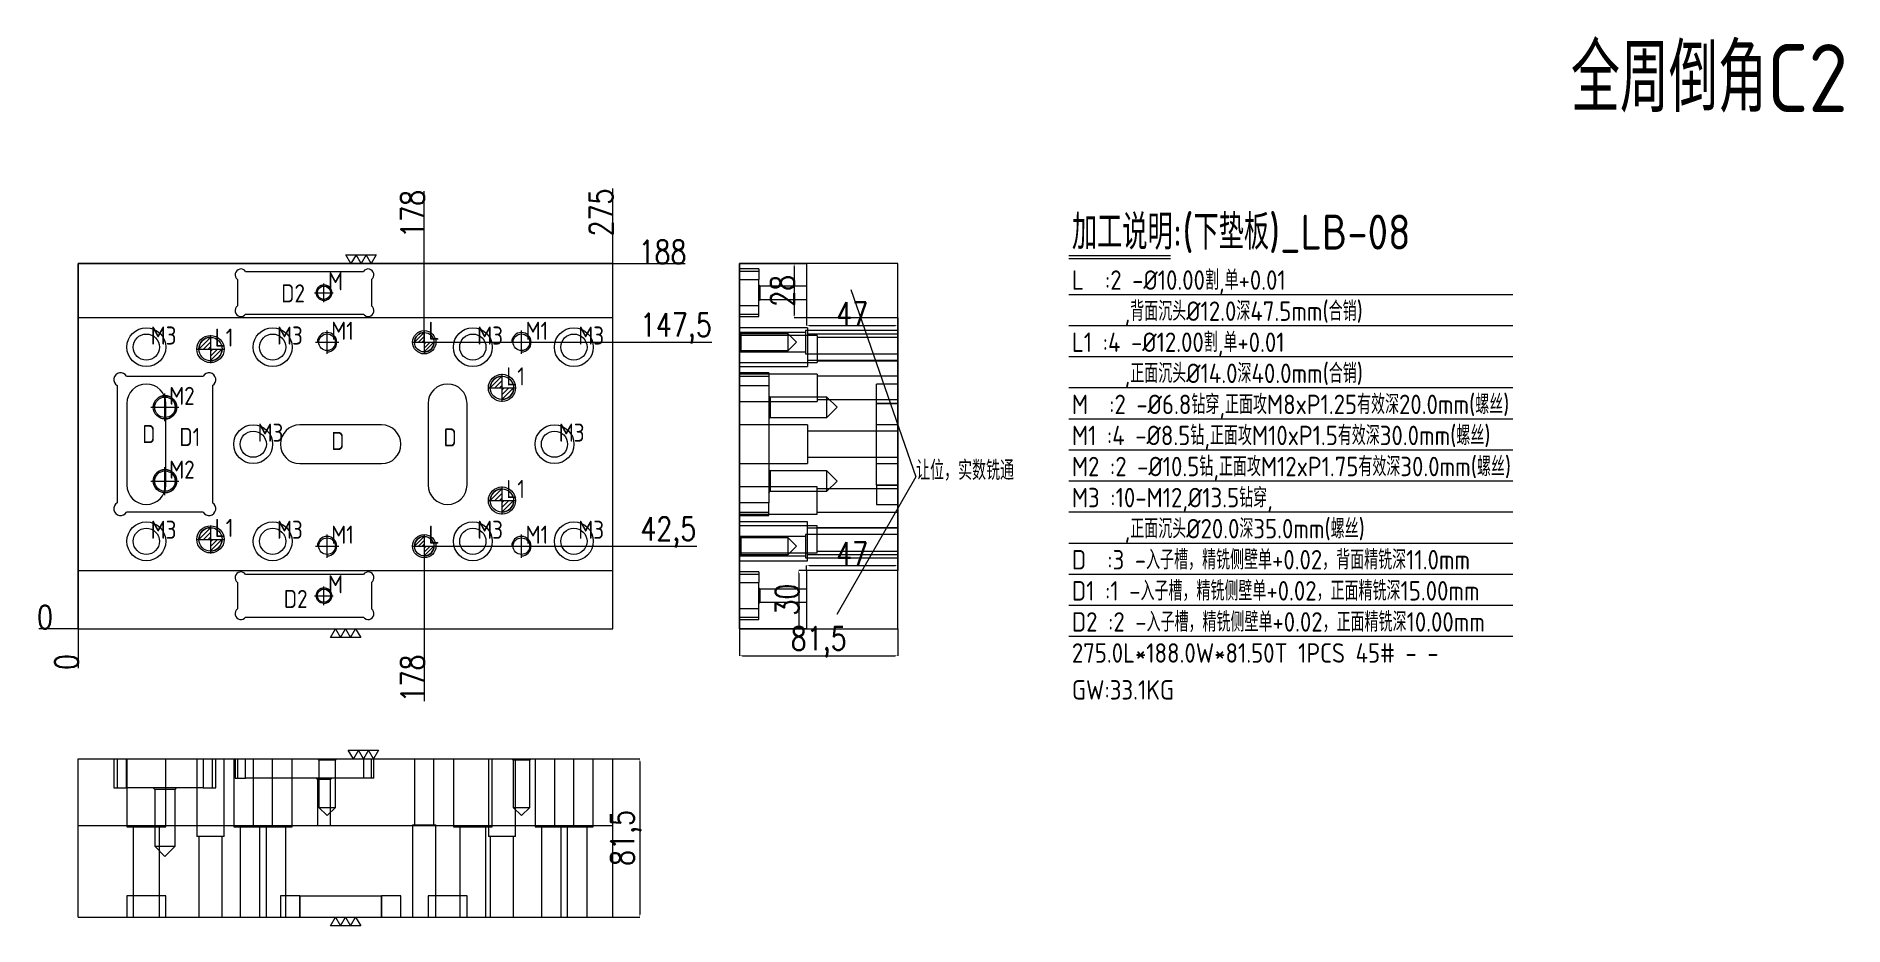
# Model space of a CAD drawing. Header units: millimetres. Extents: x 15776 to 16706, y 17887 to 18345.
import ezdxf

# ---------------------------------------------------------------- set-up
doc = ezdxf.new("R2010")
doc.units = ezdxf.units.MM
doc.linetypes.add('CENTER', pattern=[0])
doc.linetypes.add('DASHED', pattern=[0])
for name, color, linetype, lineweight in [('DIE', 20, 'Continuous', 20), ('DIM', 4, 'Continuous', 20), ('LB', 191, 'Continuous', 20), ('LB_W', 1, 'Continuous', 20)]:
    doc.layers.add(name, color=color, linetype=linetype, lineweight=lineweight)
doc.styles.add('gbenor', font='gbenor.shx', dxfattribs={"bigfont": 'gbcbig.shx'})
doc.styles.add('TXT', font='txt.shx', dxfattribs={"width": 0.8, "bigfont": 'ctxt.shx'})
doc.dimstyles.new('零件', dxfattribs={"dimscale": 1.5, "dimtxt": 8, "dimasz": 1, "dimexe": 0, "dimexo": 0, "dimgap": 0, "dimtad": 1, "dimtxsty": 'TXT', "dimcen": 0, "dimclrd": 252, "dimclre": 252, "dimclrt": 4, "dimazin": 3, "dimtp": 0.001, "dimtm": 0.001, "dimtfac": 1, "dimtmove": 0, "dimatfit": 3, "dimlwd": 5, "dimlwe": 5})

# ---------------------------------------------------------------- blocks, each defined once
blk = doc.blocks.new('*D1109')
at = {"layer": 'Defpoints', "color": 0}
for p in [(15975.74, 18082.11), (16086.69, 18082.11), (15797.74, 18039.61)]:
    blk.add_point(p, dxfattribs=at)
at = {"layer": 'DIM', "color": 252, "lineweight": 5}
for p, q in [((15975.74, 18082.11), (16080.69, 18082.11)), ((16080.69, 18082.11), (16083.69, 18082.11)), ((16083.69, 18082.11), (16115.95, 18082.11))]:
    blk.add_line(p, q, dxfattribs=at)
at = {"layer": 'DIM', "color": 4, "lineweight": 5, "insert": (16101.32, 18089.26), "char_height": 12, "attachment_point": 5, "style": 'TXT'}
blk.add_mtext('42,5', dxfattribs=at)
blk = doc.blocks.new('*D1110')
at = {"layer": 'Defpoints', "color": 0}
for p in [(15975.74, 18187.11), (16086.69, 18187.11), (15797.74, 18039.61)]:
    blk.add_point(p, dxfattribs=at)
at = {"layer": 'DIM', "color": 252, "lineweight": 5}
for p, q in [((15975.74, 18187.11), (16080.69, 18187.11)), ((16080.69, 18187.11), (16083.69, 18187.11)), ((16083.69, 18187.11), (16123.72, 18187.11))]:
    blk.add_line(p, q, dxfattribs=at)
at = {"layer": 'DIM', "color": 4, "lineweight": 5, "insert": (16105.21, 18194.26), "char_height": 12, "attachment_point": 5, "style": 'TXT'}
blk.add_mtext('147,5', dxfattribs=at)
blk = doc.blocks.new('*D1111')
at = {"layer": 'Defpoints', "color": 0}
for p in [(16072.74, 18227.61), (16086.69, 18227.61), (15797.74, 18039.61)]:
    blk.add_point(p, dxfattribs=at)
at = {"layer": 'DIM', "color": 252, "lineweight": 5}
blk.add_line((16072.74, 18227.61), (16110.01, 18227.61), dxfattribs=at)
at = {"layer": 'DIM', "color": 4, "lineweight": 5, "insert": (16098.35, 18233.61), "char_height": 12, "attachment_point": 5, "style": 'TXT'}
blk.add_mtext('188', dxfattribs=at)
blk = doc.blocks.new('*D1112')
at = {"layer": 'Defpoints', "color": 0}
for p in [(15783.79, 18039.61), (15797.74, 18039.61), (15797.74, 18039.61)]:
    blk.add_point(p, dxfattribs=at)
at = {"layer": 'DIM', "color": 252, "lineweight": 5}
blk.add_line((15797.74, 18039.61), (15777.39, 18039.61), dxfattribs=at)
at = {"layer": 'DIM', "color": 4, "lineweight": 5, "insert": (15780.59, 18045.61), "char_height": 12, "attachment_point": 5, "style": 'TXT'}
blk.add_mtext('0', dxfattribs=at)
blk = doc.blocks.new('*D1113')
at = {"layer": 'Defpoints', "color": 0}
for p in [(15975.74, 18082.11), (15797.74, 18039.61), (15975.74, 18025.66)]:
    blk.add_point(p, dxfattribs=at)
at = {"layer": 'DIM', "color": 252, "lineweight": 5}
for p, q in [((15975.74, 18082.11), (15975.74, 18031.66)), ((15975.74, 18031.66), (15975.74, 18028.66)), ((15975.74, 18028.66), (15975.74, 18002.35))]:
    blk.add_line(p, q, dxfattribs=at)
at = {"layer": 'DIM', "color": 4, "lineweight": 5, "insert": (15969.74, 18014), "char_height": 12, "attachment_point": 5, "rotation": 90, "style": 'TXT'}
blk.add_mtext('178', dxfattribs=at)
blk = doc.blocks.new('*D1114')
at = {"layer": 'Defpoints', "color": 0}
for p in [(15797.74, 18039.61), (15797.74, 18039.61), (15797.74, 18025.66)]:
    blk.add_point(p, dxfattribs=at)
at = {"layer": 'DIM', "color": 252, "lineweight": 5}
blk.add_line((15797.74, 18039.61), (15797.74, 18019.26), dxfattribs=at)
at = {"layer": 'DIM', "color": 4, "lineweight": 5, "insert": (15791.74, 18022.46), "char_height": 12, "attachment_point": 5, "rotation": 90, "style": 'TXT'}
blk.add_mtext('0', dxfattribs=at)
blk = doc.blocks.new('*D1115')
at = {"layer": 'Defpoints', "color": 0}
for p in [(16072.74, 18241.56), (16072.74, 18227.61), (15797.74, 18039.61)]:
    blk.add_point(p, dxfattribs=at)
at = {"layer": 'DIM', "color": 252, "lineweight": 5}
blk.add_line((16072.74, 18227.61), (16072.74, 18266.25), dxfattribs=at)
at = {"layer": 'DIM', "color": 4, "lineweight": 5, "insert": (16066.74, 18253.9), "char_height": 12, "attachment_point": 5, "rotation": 90, "style": 'TXT'}
blk.add_mtext('275', dxfattribs=at)
blk = doc.blocks.new('*D1116')
at = {"layer": 'Defpoints', "color": 0}
for p in [(15975.74, 18241.56), (15975.74, 18187.11), (15797.74, 18039.61)]:
    blk.add_point(p, dxfattribs=at)
at = {"layer": 'DIM', "color": 252, "lineweight": 5}
for p, q in [((15975.74, 18238.56), (15975.74, 18264.87)), ((15975.74, 18235.56), (15975.74, 18238.56)), ((15975.74, 18187.11), (15975.74, 18235.56))]:
    blk.add_line(p, q, dxfattribs=at)
at = {"layer": 'DIM', "color": 4, "lineweight": 5, "insert": (15969.74, 18253.22), "char_height": 12, "attachment_point": 5, "rotation": 90, "style": 'TXT'}
blk.add_mtext('178', dxfattribs=at)
blk = doc.blocks.new('*D1117')
at = {"layer": 'Defpoints', "color": 0}
for p in [(16072.74, 17972.61), (16072.74, 17891.11), (16086.69, 17891.11)]:
    blk.add_point(p, dxfattribs=at)
at = {"layer": 'DIM', "color": 252, "lineweight": 5}
for p, q in [((16072.74, 17972.61), (16086.69, 17972.61)), ((16086.69, 17971.11), (16086.69, 17892.61)), ((16072.74, 17891.11), (16086.69, 17891.11))]:
    blk.add_line(p, q, dxfattribs=at)
at = {"layer": 'DIM', "color": 252}
for points in [[(16086.94, 17971.11), (16086.44, 17971.11), (16086.69, 17972.61)], [(16086.44, 17892.61), (16086.94, 17892.61), (16086.69, 17891.11)]]:
    blk.add_solid(points, dxfattribs=at)
at = {"layer": 'DIM', "color": 4, "lineweight": 5, "insert": (16079.55, 17931.86), "char_height": 12, "attachment_point": 5, "rotation": 90, "style": 'TXT'}
blk.add_mtext('81,5', dxfattribs=at)
blk = doc.blocks.new('*D1118')
at = {"layer": 'Defpoints', "color": 0}
for p in [(16137.97, 18039.61), (16219.47, 18039.61), (16219.47, 18025.66)]:
    blk.add_point(p, dxfattribs=at)
at = {"layer": 'DIM', "color": 252, "lineweight": 5}
for p, q in [((16137.97, 18039.61), (16137.97, 18025.66)), ((16219.47, 18039.61), (16219.47, 18025.66)), ((16139.47, 18025.66), (16217.97, 18025.66))]:
    blk.add_line(p, q, dxfattribs=at)
at = {"layer": 'DIM', "color": 252}
for points in [[(16139.47, 18025.91), (16139.47, 18025.41), (16137.97, 18025.66)], [(16217.97, 18025.41), (16217.97, 18025.91), (16219.47, 18025.66)]]:
    blk.add_solid(points, dxfattribs=at)
at = {"layer": 'DIM', "color": 4, "lineweight": 5, "insert": (16178.72, 18032.8), "char_height": 12, "attachment_point": 5, "style": 'TXT'}
blk.add_mtext('81,5', dxfattribs=at)
blk = doc.blocks.new('pg_hx_L0')
at = {"color": 230}
for p, q in [((-0.6, 0), (0.6, 0)), ((-0.5, -0.003), (0, 0.497)), ((-0.3, 0), (0, 0.3)), ((-0.1, 0), (0, 0.1)), ((0, 0.6), (0, -0.6)), ((0.5, 0.003), (0, -0.497)), ((0.1, 0), (0, -0.1)), ((0.3, 0), (0, -0.3))]:
    blk.add_line(p, q, dxfattribs=at)
for start, end in [(90, 180), (270, 0)]:
    blk.add_arc((0, 0), 0.5, start, end, dxfattribs=at)
blk = doc.blocks.new('pg_hx_LLL0')
blk.add_blockref('pg_hx_L0', (0, 0))
blk = doc.blocks.new('*D1119')
at = {"layer": 'Defpoints', "color": 0}
for p in [(16172.47, 18227.61), (16166.07, 18199.61), (16172.47, 18199.61)]:
    blk.add_point(p, dxfattribs=at)
at = {"layer": 'DIM', "color": 252, "lineweight": 5}
for p, q in [((16172.47, 18227.61), (16166.07, 18227.61)), ((16166.07, 18226.11), (16166.07, 18201.11)), ((16172.47, 18199.61), (16166.07, 18199.61))]:
    blk.add_line(p, q, dxfattribs=at)
at = {"layer": 'DIM', "color": 252}
for points in [[(16166.32, 18226.11), (16165.82, 18226.11), (16166.07, 18227.61)], [(16165.82, 18201.11), (16166.32, 18201.11), (16166.07, 18199.61)]]:
    blk.add_solid(points, dxfattribs=at)
at = {"layer": 'DIM', "color": 4, "lineweight": 5, "insert": (16160.07, 18213.61), "char_height": 12, "attachment_point": 5, "rotation": 90, "style": 'TXT'}
blk.add_mtext('28', dxfattribs=at)
blk = doc.blocks.new('*D1120')
at = {"layer": 'Defpoints', "color": 0}
for p in [(16172.47, 18199.61), (16219.47, 18199.61), (16219.47, 18195.73)]:
    blk.add_point(p, dxfattribs=at)
at = {"layer": 'DIM', "color": 252, "lineweight": 5}
for p, q in [((16172.47, 18199.61), (16172.47, 18195.73)), ((16173.97, 18195.73), (16217.97, 18195.73)), ((16219.47, 18199.61), (16219.47, 18195.73))]:
    blk.add_line(p, q, dxfattribs=at)
at = {"layer": 'DIM', "color": 252}
for points in [[(16173.97, 18195.98), (16173.97, 18195.48), (16172.47, 18195.73)], [(16217.97, 18195.48), (16217.97, 18195.98), (16219.47, 18195.73)]]:
    blk.add_solid(points, dxfattribs=at)
at = {"layer": 'DIM', "color": 4, "lineweight": 5, "insert": (16195.97, 18201.73), "char_height": 12, "attachment_point": 5, "style": 'TXT'}
blk.add_mtext('47', dxfattribs=at)
blk = doc.blocks.new('*D1121')
at = {"layer": 'Defpoints', "color": 0}
for p in [(16172.47, 18069.61), (16219.47, 18072.16), (16219.47, 18069.61)]:
    blk.add_point(p, dxfattribs=at)
at = {"layer": 'DIM', "color": 252, "lineweight": 5}
for p, q in [((16172.47, 18069.61), (16172.47, 18072.16)), ((16173.97, 18072.16), (16217.97, 18072.16)), ((16219.47, 18069.61), (16219.47, 18072.16))]:
    blk.add_line(p, q, dxfattribs=at)
at = {"layer": 'DIM', "color": 252}
for points in [[(16173.97, 18072.41), (16173.97, 18071.91), (16172.47, 18072.16)], [(16217.97, 18071.91), (16217.97, 18072.41), (16219.47, 18072.16)]]:
    blk.add_solid(points, dxfattribs=at)
at = {"layer": 'DIM', "color": 4, "lineweight": 5, "insert": (16195.97, 18078.16), "char_height": 12, "attachment_point": 5, "style": 'TXT'}
blk.add_mtext('47', dxfattribs=at)
blk = doc.blocks.new('*D1122')
at = {"layer": 'Defpoints', "color": 0}
for p in [(16172.47, 18069.61), (16168.43, 18039.61), (16172.47, 18039.61)]:
    blk.add_point(p, dxfattribs=at)
at = {"layer": 'DIM', "color": 252, "lineweight": 5}
for p, q in [((16172.47, 18069.61), (16168.43, 18069.61)), ((16168.43, 18068.11), (16168.43, 18041.11)), ((16172.47, 18039.61), (16168.43, 18039.61))]:
    blk.add_line(p, q, dxfattribs=at)
at = {"layer": 'DIM', "color": 252}
for points in [[(16168.68, 18068.11), (16168.18, 18068.11), (16168.43, 18069.61)], [(16168.18, 18041.11), (16168.68, 18041.11), (16168.43, 18039.61)]]:
    blk.add_solid(points, dxfattribs=at)
at = {"layer": 'DIM', "color": 4, "lineweight": 5, "insert": (16162.43, 18054.61), "char_height": 12, "attachment_point": 5, "rotation": 90, "style": 'TXT'}
blk.add_mtext('30', dxfattribs=at)

msp = doc.modelspace()

# ---------------------------------------------------------------- linework, layer by layer
at = {"layer": 'DIE', "color": 4, "linetype": 'Continuous', "lineweight": 5}
for p, q in [((16195.16, 18214.358), (16228.732, 18117.752)), ((16228.732, 18117.752), (16188.039, 18046.908))]:
    msp.add_line(p, q, dxfattribs=at)
at = {"layer": 'DIE', "color": 1, "linetype": 'Continuous', "lineweight": 5}
for points in [[(15951.018, 18232.109), (15948.42, 18227.609), (15945.822, 18232.109), (15943.224, 18227.609), (15940.626, 18232.109), (15938.028, 18227.609), (15935.43, 18232.109), (15951.018, 18232.109)], [(15927.448, 18035.109), (15930.046, 18039.609), (15932.644, 18035.109), (15935.242, 18039.609), (15937.84, 18035.109), (15940.438, 18039.609), (15943.036, 18035.109), (15927.448, 18035.109)], [(15952.245, 17977.109), (15949.647, 17972.609), (15947.048, 17977.109), (15944.45, 17972.609), (15941.852, 17977.109), (15939.254, 17972.609), (15936.656, 17977.109), (15952.245, 17977.109)], [(15927.448, 17886.609), (15930.046, 17891.109), (15932.644, 17886.609), (15935.242, 17891.109), (15937.84, 17886.609), (15940.438, 17891.109), (15943.036, 17886.609), (15927.448, 17886.609)]]:
    msp.add_lwpolyline(points, close=True, dxfattribs=at)
at = {"layer": 'DIM', "color": 8, "linetype": 'Continuous', "lineweight": 5}
for p, q in [((16307.491, 18231.733), (16359.655, 18231.733)), ((16307.491, 18230.233), (16359.655, 18230.233)), ((16307.491, 18211.733), (16535.87, 18211.733)), ((16307.491, 18195.733), (16535.87, 18195.733)), ((16307.491, 18179.733), (16535.87, 18179.733)), ((16307.491, 18163.733), (16535.87, 18163.733)), ((16307.491, 18147.733), (16535.87, 18147.733)), ((16307.491, 18131.733), (16535.87, 18131.733)), ((16307.491, 18115.733), (16535.87, 18115.733)), ((16307.491, 18099.733), (16535.87, 18099.733)), ((16307.491, 18083.733), (16535.87, 18083.733)), ((16307.491, 18067.733), (16535.87, 18067.733)), ((16307.491, 18051.733), (16535.87, 18051.733)), ((16307.491, 18035.733), (16535.87, 18035.733))]:
    msp.add_line(p, q, dxfattribs=at)
at = {"layer": 'DIM', "color": 252, "linetype": 'DASHED', "lineweight": 5}
msp.add_lwpolyline([(15797.742, 18227.609), (15797.742, 18039.609), (16072.742, 18039.609), (16072.742, 18227.609)], close=True, dxfattribs=at)
at = {"layer": 'DIM', "color": 252, "linetype": 'DASHED', "lineweight": 5, "ltscale": 0.622973}
msp.add_lwpolyline([(16137.969, 18039.609), (16219.469, 18039.609), (16219.469, 18227.609), (16137.969, 18227.609)], close=True, dxfattribs=at)
at = {"layer": 'LB', "color": 135, "linetype": 'Continuous', "lineweight": 5}
for p, q in [((15797.742, 18039.609), (15797.742, 18227.609)), ((16072.742, 18039.609), (16072.742, 18227.609)), ((16137.969, 18227.609), (16172.469, 18227.609)), ((16137.969, 18039.609), (16137.969, 18227.609)), ((16219.469, 18199.609), (16219.469, 18069.609)), ((16172.469, 18039.609), (16137.969, 18039.609)), ((15797.742, 17938.109), (15797.742, 17972.609)), ((15797.742, 17972.609), (16072.742, 17972.609)), ((16072.742, 17938.109), (16072.742, 17972.609))]:
    msp.add_line(p, q, dxfattribs=at)
at = {"layer": 'LB', "color": 2, "linetype": 'Continuous', "lineweight": 5}
for p, q in [((15797.742, 18227.609), (16072.742, 18227.609)), ((15883.834, 18223.609), (15944.45, 18223.609)), ((15879.642, 18219.418), (15879.642, 18205.801)), ((15948.642, 18219.418), (15948.642, 18205.801)), ((15883.834, 18201.609), (15944.45, 18201.609)), ((15822.531, 18169.609), (15861.953, 18169.609)), ((15817.742, 18164.821), (15817.742, 18104.398)), ((15866.742, 18164.821), (15866.742, 18104.398)), ((15861.953, 18099.609), (15822.531, 18099.609)), ((15879.642, 18063.418), (15879.642, 18049.801)), ((15944.45, 18067.609), (15883.834, 18067.609)), ((15948.642, 18063.418), (15948.642, 18049.801)), ((15883.834, 18045.609), (15944.45, 18045.609)), ((15797.742, 18039.609), (16072.742, 18039.609))]:
    msp.add_line(p, q, dxfattribs=at)
at = {"layer": 'LB', "color": 31, "linetype": 'DASHED', "lineweight": 5, "ltscale": 0.622973}
for p, q in [((16147.969, 18224.842), (16137.969, 18224.842)), ((16147.969, 18223.609), (16137.969, 18223.609)), ((16147.969, 18224.842), (16147.969, 18219.418)), ((16147.969, 18200.377), (16147.969, 18205.801)), ((16072.742, 18199.609), (15797.742, 18199.609)), ((16137.969, 18201.609), (16147.969, 18201.609)), ((16137.969, 18200.377), (16147.969, 18200.377)), ((16172.969, 18194.609), (16137.969, 18194.609)), ((16172.969, 18194.609), (16172.969, 18174.609)), ((16177.969, 18190.609), (16137.969, 18190.609)), ((16219.469, 18193.112), (16171.969, 18193.112)), ((16171.969, 18193.112), (16171.969, 18181.112)), ((16219.469, 18191.359), (16172.969, 18191.359)), ((16177.969, 18190.609), (16177.969, 18176.609)), ((16137.969, 18176.609), (16177.969, 18176.609)), ((16171.969, 18181.112), (16219.469, 18181.112)), ((16172.969, 18177.859), (16219.469, 18177.859)), ((16137.969, 18174.609), (16172.969, 18174.609)), ((16152.969, 18171.342), (16137.969, 18171.342)), ((16177.969, 18170.609), (16137.969, 18170.609)), ((16137.969, 18169.609), (16152.969, 18169.609)), ((16152.969, 18171.342), (16152.969, 18164.821)), ((16177.969, 18170.609), (16177.969, 18156.609)), ((16137.969, 18156.609), (16177.969, 18156.609)), ((16219.469, 18165.609), (16208.469, 18165.609)), ((16172.969, 18144.609), (16137.969, 18144.609)), ((16172.969, 18144.609), (16172.969, 18124.609)), ((16219.469, 18141.359), (16172.969, 18141.359)), ((16219.469, 18144.605), (16208.469, 18144.605)), ((16137.969, 18124.609), (16172.969, 18124.609)), ((16172.969, 18127.859), (16219.469, 18127.859)), ((16208.469, 18124.605), (16219.469, 18124.605)), ((16177.969, 18112.609), (16137.969, 18112.609)), ((16177.969, 18098.609), (16177.969, 18112.609)), ((16152.969, 18097.877), (16152.969, 18104.398)), ((16208.469, 18103.609), (16219.469, 18103.609)), ((16137.969, 18099.609), (16152.969, 18099.609)), ((16137.969, 18098.609), (16177.969, 18098.609)), ((16137.969, 18097.877), (16152.969, 18097.877)), ((16172.969, 18094.609), (16137.969, 18094.609)), ((16177.969, 18092.609), (16137.969, 18092.609)), ((16172.969, 18074.609), (16172.969, 18094.609)), ((16219.469, 18091.359), (16172.969, 18091.359)), ((16177.969, 18078.609), (16177.969, 18092.609)), ((16219.469, 18088.112), (16171.969, 18088.112)), ((16171.969, 18088.112), (16171.969, 18076.112)), ((16137.969, 18078.609), (16177.969, 18078.609)), ((16137.969, 18074.609), (16172.969, 18074.609)), ((16171.969, 18076.112), (16219.469, 18076.112)), ((16172.969, 18077.859), (16219.469, 18077.859)), ((15797.742, 18069.609), (16072.742, 18069.609)), ((16147.969, 18068.842), (16137.969, 18068.842)), ((16147.969, 18067.609), (16137.969, 18067.609)), ((16147.969, 18068.842), (16147.969, 18063.418)), ((16137.969, 18045.609), (16147.969, 18045.609)), ((16147.969, 18044.377), (16147.969, 18049.801)), ((16137.969, 18044.377), (16147.969, 18044.377)), ((15816.01, 17972.609), (15816.01, 17957.609)), ((15817.742, 17972.609), (15817.742, 17957.609)), ((15822.742, 17972.609), (15822.742, 17937.609)), ((15842.742, 17937.609), (15842.742, 17972.609)), ((15858.742, 17972.609), (15858.742, 17932.609)), ((15866.742, 17957.609), (15866.742, 17972.609)), ((15868.474, 17957.609), (15868.474, 17972.609)), ((15872.742, 17932.609), (15872.742, 17972.609)), ((15877.742, 17972.609), (15877.742, 17937.609)), ((15878.41, 17972.609), (15878.41, 17962.609)), ((15879.642, 17972.609), (15879.642, 17962.609)), ((15887.742, 17972.609), (15887.742, 17937.609)), ((15897.742, 17937.609), (15897.742, 17972.609)), ((15907.742, 17937.609), (15907.742, 17972.609)), ((15948.642, 17962.609), (15948.642, 17972.609)), ((15949.874, 17962.609), (15949.874, 17972.609)), ((15990.742, 17972.609), (15990.742, 17937.609)), ((16008.742, 17972.609), (16008.742, 17932.609)), ((16010.742, 17937.609), (16010.742, 17972.609)), ((16022.742, 17932.609), (16022.742, 17972.609)), ((16032.742, 17972.609), (16032.742, 17937.609)), ((16042.742, 17972.609), (16042.742, 17937.609)), ((16052.742, 17937.609), (16052.742, 17972.609)), ((16062.742, 17937.609), (16062.742, 17972.609)), ((15878.41, 17962.609), (15883.834, 17962.609)), ((15949.874, 17962.609), (15944.45, 17962.609)), ((15816.01, 17957.609), (15822.531, 17957.609)), ((15861.953, 17957.609), (15868.474, 17957.609)), ((15822.742, 17937.609), (15842.742, 17937.609)), ((15825.992, 17937.609), (15825.992, 17891.109)), ((15839.492, 17891.109), (15839.492, 17937.609)), ((15877.742, 17937.609), (15887.742, 17937.609)), ((15880.992, 17937.609), (15880.992, 17891.109)), ((15887.742, 17937.609), (15907.742, 17937.609)), ((15890.992, 17937.609), (15890.992, 17891.109)), ((15894.492, 17891.109), (15894.492, 17937.609)), ((15904.492, 17891.109), (15904.492, 17937.609)), ((15969.742, 17938.609), (15969.742, 17891.109)), ((15969.742, 17938.609), (15981.742, 17938.609)), ((15981.742, 17891.109), (15981.742, 17938.609)), ((15990.742, 17937.609), (16010.742, 17937.609)), ((15993.992, 17937.609), (15993.992, 17891.109)), ((16007.492, 17891.109), (16007.492, 17937.609)), ((16032.742, 17937.609), (16042.742, 17937.609)), ((16035.992, 17937.609), (16035.992, 17891.109)), ((16042.742, 17937.609), (16062.742, 17937.609)), ((16045.992, 17937.609), (16045.992, 17891.109)), ((16049.492, 17891.109), (16049.492, 17937.609)), ((16059.492, 17891.109), (16059.492, 17937.609)), ((15865.742, 17932.609), (15858.742, 17932.609)), ((15872.742, 17932.609), (15865.742, 17932.609)), ((16015.742, 17932.609), (16008.742, 17932.609)), ((16022.742, 17932.609), (16015.742, 17932.609)), ((15842.742, 17902.109), (15822.742, 17902.109)), ((15822.742, 17902.109), (15822.742, 17891.109)), ((15842.742, 17891.109), (15842.742, 17902.109)), ((15901.738, 17902.109), (15901.738, 17891.109)), ((15911.738, 17902.109), (15901.738, 17902.109)), ((15963.738, 17902.109), (15953.738, 17902.109)), ((15963.738, 17891.109), (15963.738, 17902.109)), ((15977.742, 17902.109), (15977.742, 17891.109)), ((15997.742, 17902.109), (15977.742, 17902.109)), ((15997.742, 17891.109), (15997.742, 17902.109))]:
    msp.add_line(p, q, dxfattribs=at)
at = {"layer": 'LB', "color": 31, "linetype": 'Continuous', "lineweight": 5}
for p, q in [((16172.469, 18227.609), (16172.469, 18199.609)), ((16219.469, 18199.609), (16172.469, 18199.609)), ((16172.469, 18069.609), (16172.469, 18039.609)), ((16219.469, 18069.609), (16172.469, 18069.609)), ((15797.742, 17891.109), (15797.742, 17938.109)), ((16072.742, 17938.109), (15797.742, 17938.109)), ((16072.742, 17891.109), (16072.742, 17938.109)), ((15797.742, 17891.109), (16072.742, 17891.109))]:
    msp.add_line(p, q, dxfattribs=at)
at = {"layer": 'LB', "color": 2, "linetype": 'DASHED', "lineweight": 5, "ltscale": 0.622973}
for p, q in [((16137.969, 18219.418), (16147.969, 18219.418)), ((16147.969, 18205.801), (16147.969, 18219.418)), ((16147.969, 18205.801), (16137.969, 18205.801)), ((16137.969, 18164.821), (16152.969, 18164.821)), ((16152.969, 18164.821), (16152.969, 18104.398)), ((16208.469, 18155.609), (16208.469, 18165.609)), ((16208.469, 18113.609), (16208.469, 18155.609)), ((16208.469, 18113.609), (16208.469, 18103.609)), ((16152.969, 18104.398), (16137.969, 18104.398)), ((16137.969, 18063.418), (16147.969, 18063.418)), ((16147.969, 18049.801), (16147.969, 18063.418)), ((16147.969, 18049.801), (16137.969, 18049.801)), ((15822.531, 17957.609), (15822.531, 17972.609)), ((15861.953, 17972.609), (15861.953, 17957.609)), ((15883.834, 17962.609), (15883.834, 17972.609)), ((15944.45, 17972.609), (15944.45, 17962.609)), ((15944.45, 17962.609), (15883.834, 17962.609)), ((15861.953, 17957.609), (15822.531, 17957.609)), ((15911.738, 17902.109), (15953.738, 17902.109))]:
    msp.add_line(p, q, dxfattribs=at)
at = {"layer": 'LB', "color": 5, "linetype": 'DASHED', "lineweight": 5, "ltscale": 0.622973}
for p, q in [((16148.566, 18216.012), (16147.969, 18216.609)), ((16172.469, 18216.012), (16148.566, 18216.012)), ((16148.566, 18212.609), (16148.566, 18216.012)), ((16148.566, 18209.206), (16148.566, 18212.609)), ((16147.969, 18208.609), (16148.566, 18209.206)), ((16148.566, 18209.206), (16172.469, 18209.206)), ((16138.716, 18191.365), (16137.969, 18192.112)), ((16162.969, 18191.365), (16138.716, 18191.365)), ((16138.716, 18191.365), (16138.716, 18182.859)), ((16167.222, 18187.112), (16162.969, 18191.365)), ((16162.969, 18182.859), (16162.969, 18191.365)), ((16162.969, 18182.859), (16167.222, 18187.112)), ((16137.969, 18182.112), (16138.716, 18182.859)), ((16138.716, 18182.859), (16162.969, 18182.859)), ((16153.716, 18158.862), (16152.969, 18159.609)), ((16182.969, 18158.862), (16153.716, 18158.862)), ((16153.716, 18158.862), (16153.716, 18148.356)), ((16188.222, 18153.609), (16182.969, 18158.862)), ((16182.969, 18148.356), (16182.969, 18158.862)), ((16152.969, 18147.609), (16153.716, 18148.356)), ((16153.716, 18148.356), (16182.969, 18148.356)), ((16182.969, 18148.356), (16188.222, 18153.609)), ((16153.716, 18120.862), (16152.969, 18121.609)), ((16182.969, 18120.862), (16153.716, 18120.862)), ((16153.716, 18120.862), (16153.716, 18110.356)), ((16188.222, 18115.609), (16182.969, 18120.862)), ((16182.969, 18110.356), (16182.969, 18120.862)), ((16152.969, 18109.609), (16153.716, 18110.356)), ((16153.716, 18110.356), (16182.969, 18110.356)), ((16182.969, 18110.356), (16188.222, 18115.609)), ((16138.716, 18086.365), (16137.969, 18087.112)), ((16162.969, 18086.365), (16138.716, 18086.365)), ((16138.716, 18086.365), (16138.716, 18077.859)), ((16167.222, 18082.112), (16162.969, 18086.365)), ((16162.969, 18077.859), (16162.969, 18086.365)), ((16162.969, 18077.859), (16167.222, 18082.112)), ((16137.969, 18077.112), (16138.716, 18077.859)), ((16138.716, 18077.859), (16162.969, 18077.859)), ((16148.566, 18060.012), (16147.969, 18060.609)), ((16172.469, 18060.012), (16148.566, 18060.012)), ((16148.566, 18056.609), (16148.566, 18060.012)), ((16148.566, 18053.206), (16148.566, 18056.609)), ((16147.969, 18052.609), (16148.566, 18053.206)), ((16148.566, 18053.206), (16172.469, 18053.206)), ((15920.742, 17972.609), (15921.489, 17971.862)), ((15921.489, 17971.862), (15921.489, 17947.609)), ((15929.995, 17971.862), (15921.489, 17971.862)), ((15929.995, 17971.862), (15930.742, 17972.609)), ((15929.995, 17947.609), (15929.995, 17971.862)), ((16020.742, 17972.609), (16021.489, 17971.862)), ((16021.489, 17971.862), (16021.489, 17947.609)), ((16029.995, 17971.862), (16021.489, 17971.862)), ((16029.995, 17971.862), (16030.742, 17972.609)), ((16029.995, 17947.609), (16029.995, 17971.862)), ((15920.142, 17962.609), (15920.739, 17962.012)), ((15920.739, 17962.012), (15920.739, 17938.109)), ((15927.545, 17962.012), (15920.739, 17962.012)), ((15927.545, 17962.012), (15928.142, 17962.609)), ((15927.545, 17938.109), (15927.545, 17962.012)), ((15836.342, 17957.609), (15837.089, 17956.862)), ((15837.089, 17956.862), (15837.089, 17927.609)), ((15847.595, 17956.862), (15837.089, 17956.862)), ((15847.595, 17956.862), (15848.342, 17957.609)), ((15847.595, 17927.609), (15847.595, 17956.862)), ((15921.489, 17947.609), (15925.742, 17943.356)), ((15921.489, 17947.609), (15925.742, 17947.609)), ((15925.742, 17943.356), (15929.995, 17947.609)), ((15925.742, 17947.609), (15929.995, 17947.609)), ((16021.489, 17947.609), (16025.742, 17943.356)), ((16021.489, 17947.609), (16025.742, 17947.609)), ((16025.742, 17943.356), (16029.995, 17947.609)), ((16025.742, 17947.609), (16029.995, 17947.609)), ((15837.089, 17927.609), (15842.342, 17922.356)), ((15837.089, 17927.609), (15842.342, 17927.609)), ((15842.342, 17922.356), (15847.595, 17927.609)), ((15842.342, 17927.609), (15847.595, 17927.609))]:
    msp.add_line(p, q, dxfattribs=at)
at = {"layer": 'LB', "color": 2, "linetype": 'DASHED', "lineweight": 5, "ltscale": 0.2}
for p, q in [((15822.742, 18155.609), (15822.742, 18113.609)), ((15842.742, 18113.609), (15842.742, 18155.609)), ((15977.742, 18155.609), (15977.742, 18113.609)), ((15997.742, 18113.609), (15997.742, 18155.609)), ((15953.738, 18144.605), (15911.738, 18144.605)), ((15911.738, 18124.605), (15953.738, 18124.605))]:
    msp.add_line(p, q, dxfattribs=at)
at = {"layer": 'LB', "color": 155, "linetype": 'DASHED', "lineweight": 5, "ltscale": 0.622973}
for p, q in [((16208.469, 18155.609), (16219.469, 18155.609)), ((16219.469, 18155.609), (16208.469, 18155.609)), ((16208.469, 18155.609), (16219.469, 18155.609)), ((16219.469, 18155.609), (16208.469, 18155.609)), ((16219.469, 18113.609), (16208.469, 18113.609)), ((16208.469, 18113.609), (16219.469, 18113.609)), ((16208.469, 18113.609), (16219.469, 18113.609)), ((16219.469, 18113.609), (16208.469, 18113.609)), ((15911.738, 17902.109), (15911.738, 17891.109)), ((15911.738, 17891.109), (15911.738, 17902.109)), ((15953.738, 17902.109), (15953.738, 17891.109)), ((15953.738, 17891.109), (15953.738, 17902.109))]:
    msp.add_line(p, q, dxfattribs=at)
at = {"layer": 'LB', "color": 2, "linetype": 'Continuous', "lineweight": 5}
for centre, radius in [((15924.142, 18212.609), 4), ((15842.342, 18153.609), 6), ((15842.342, 18115.609), 6), ((15924.142, 18056.609), 4)]:
    msp.add_circle(centre, radius, dxfattribs=at)
at = {"layer": 'LB', "color": 42, "linetype": 'Continuous', "lineweight": 5}
for centre, radius in [((15924.142, 18212.609), 3.403), ((15832.742, 18184.609), 10), ((15897.742, 18184.609), 10), ((16000.742, 18184.609), 10), ((16052.742, 18184.609), 10), ((15832.742, 18184.609), 6.75), ((15865.742, 18183.609), 7), ((15897.742, 18184.609), 6.75), ((15925.742, 18187.112), 4.253), ((16000.742, 18184.609), 6.75), ((16025.742, 18187.112), 4.253), ((16052.742, 18184.609), 6.75), ((16015.742, 18163.609), 7), ((15842.342, 18153.609), 5.253), ((15887.742, 18134.609), 10), ((15887.742, 18134.609), 6.75), ((16042.742, 18134.609), 10), ((16042.742, 18134.609), 6.75), ((15842.342, 18115.609), 5.253), ((16015.742, 18105.609), 7), ((15832.742, 18084.609), 10), ((15832.742, 18084.609), 6.75), ((15865.742, 18085.609), 7), ((15897.742, 18084.609), 10), ((15897.742, 18084.609), 6.75), ((16000.742, 18084.609), 10), ((16000.742, 18084.609), 6.75), ((16052.742, 18084.609), 10), ((16052.742, 18084.609), 6.75), ((15925.742, 18082.112), 4.253), ((16025.742, 18082.112), 4.253), ((15924.142, 18056.609), 3.403)]:
    msp.add_circle(centre, radius, dxfattribs=at)
at = {"layer": 'LB', "color": 30, "linetype": 'DASHED', "lineweight": 5, "ltscale": 0.622973}
for centre in [(15975.742, 18187.112), (15975.742, 18082.112)]:
    msp.add_circle(centre, 6, dxfattribs=at)
at = {"layer": 'LB', "color": 31, "linetype": 'Continuous', "lineweight": 5}
for centre, radius, start, end in [((15881.41, 18221.842), 3, 36.104205, 233.895795), ((15946.874, 18221.842), 3, 306.104205, 143.895795), ((15881.41, 18203.377), 3, 126.104205, 323.895795), ((15946.874, 18203.377), 3, 216.104205, 53.895795), ((15819.51, 18167.842), 3.5, 30.336416, 239.663584), ((15864.974, 18167.842), 3.5, 300.336416, 149.663584), ((15819.51, 18101.377), 3.5, 120.336416, 329.663584), ((15864.974, 18101.377), 3.5, 210.336416, 59.663584), ((15881.41, 18065.842), 3, 36.104205, 233.895795), ((15946.874, 18065.842), 3, 306.104205, 143.895795), ((15881.41, 18047.377), 3, 126.104205, 323.895795), ((15946.874, 18047.377), 3, 216.104205, 53.895795)]:
    msp.add_arc(centre, radius, start, end, dxfattribs=at)
at = {"layer": 'LB', "color": 42, "linetype": 'Continuous', "lineweight": 5}
for centre, radius in [((15924.142, 18212.609), 4), ((15925.742, 18187.112), 5), ((16025.742, 18187.112), 5), ((15842.342, 18153.609), 6), ((15842.342, 18115.609), 6), ((15925.742, 18082.112), 5), ((16025.742, 18082.112), 5), ((15924.142, 18056.609), 4)]:
    msp.add_arc(centre, radius, 270, 180, dxfattribs=at)
at = {"layer": 'LB', "color": 2, "linetype": 'DASHED', "lineweight": 5, "ltscale": 0.2}
for centre, start, end in [((15832.742, 18155.609), 0, 180), ((15987.742, 18155.609), 0, 180), ((15911.738, 18134.605), 90, 270), ((15953.738, 18134.605), 270, 90), ((15832.742, 18113.609), 180, 0), ((15987.742, 18113.609), 180, 0)]:
    msp.add_arc(centre, 10, start, end, dxfattribs=at)
at = {"layer": 'LB_W', "color": 1, "linetype": 'CENTER', "lineweight": 5, "ltscale": 0.622973}
for p, q in [((15919.342, 18212.609), (15928.942, 18212.609)), ((15924.142, 18207.809), (15924.142, 18217.409)), ((15919.742, 18187.112), (15931.742, 18187.112)), ((15925.742, 18181.112), (15925.742, 18193.112)), ((16019.742, 18187.112), (16031.742, 18187.112)), ((16025.742, 18181.112), (16025.742, 18193.112)), ((15842.342, 18146.409), (15842.342, 18160.809)), ((15835.142, 18153.609), (15849.542, 18153.609)), ((15842.342, 18108.409), (15842.342, 18122.809)), ((15835.142, 18115.609), (15849.542, 18115.609)), ((15919.742, 18082.112), (15931.742, 18082.112)), ((15925.742, 18076.112), (15925.742, 18088.112)), ((16019.742, 18082.112), (16031.742, 18082.112)), ((16025.742, 18076.112), (16025.742, 18088.112)), ((15919.342, 18056.609), (15928.942, 18056.609)), ((15924.142, 18051.809), (15924.142, 18061.409))]:
    msp.add_line(p, q, dxfattribs=at)
at = {"layer": 'LB_W', "color": 1, "linetype": 'DASHED', "lineweight": 5, "ltscale": 0.622973}
for p, q in [((16171.969, 18192.112), (16137.969, 18192.112)), ((16219.469, 18189.61), (16177.969, 18189.61)), ((16137.969, 18182.112), (16171.969, 18182.112)), ((16177.969, 18177.609), (16219.469, 18177.609)), ((16219.469, 18169.61), (16177.969, 18169.61)), ((16177.969, 18157.609), (16219.469, 18157.609)), ((16219.469, 18111.61), (16177.969, 18111.61)), ((16177.969, 18099.609), (16219.469, 18099.609)), ((16219.469, 18091.61), (16177.969, 18091.61)), ((16171.969, 18087.112), (16137.969, 18087.112)), ((16137.969, 18077.112), (16171.969, 18077.112)), ((16177.969, 18079.609), (16219.469, 18079.609)), ((15970.742, 17972.609), (15970.742, 17938.609)), ((15980.742, 17938.609), (15980.742, 17972.609)), ((15859.742, 17932.609), (15859.742, 17891.109)), ((15871.742, 17891.109), (15871.742, 17932.609)), ((16009.742, 17932.609), (16009.742, 17891.109)), ((16021.742, 17891.109), (16021.742, 17932.609))]:
    msp.add_line(p, q, dxfattribs=at)
at = {"layer": 'LB_W', "color": 1, "linetype": 'Continuous', "lineweight": 5}
for centre, radius in [((15865.742, 18183.609), 6), ((15975.742, 18187.112), 5), ((16015.742, 18163.609), 6), ((16015.742, 18105.609), 6), ((15865.742, 18085.609), 6), ((15975.742, 18082.112), 5)]:
    msp.add_circle(centre, radius, dxfattribs=at)

# ---------------------------------------------------------------- block references
at = {"layer": 'LB', "lineweight": 5, "ltscale": 0.622973}
for p, xscale, yscale, zscale in [((15865.742, 18183.609), 12, 12, 12), ((15975.742, 18187.112), 10, 10, 10), ((16015.742, 18163.609), 12, 12, 12), ((16015.742, 18105.609), 12, 12, 12), ((15865.742, 18085.609), 12, 12, 12), ((15975.742, 18082.112), 10, 10, 10)]:
    msp.add_blockref('pg_hx_LLL0', p, dxfattribs=dict(at, xscale=xscale, yscale=yscale, zscale=zscale))

# ---------------------------------------------------------------- texts
at = {"layer": 'DIM', "color": 6, "lineweight": 5, "style": 'gbenor'}
msp.add_text('全周倒角C2', height=35, dxfattribs=at).set_placement((16565.752, 18305.632))
at = {"layer": 'DIM', "color": 4, "lineweight": 5, "style": 'gbenor'}
for s, height, p in [('加工说明:(下垫板)_LB-08', 18, (16309.007, 18234.84)), ('M', 9.3, (15926.247, 18213.854)), ('D2', 9.3, (15902.14, 18207.639)), ('     ,背面沉头%%c12.0深47.5mm(合销)', 10, (16308.991, 18198.126)), ('M3', 9.3, (15834.967, 18185.914)), ('L1', 9.3, (15867.907, 18184.884)), ('M3', 9.3, (15899.967, 18185.914)), ('M1', 9.3, (15927.867, 18188.366)), ('L', 9.3, (15977.887, 18188.376)), ('M3', 9.3, (16002.967, 18185.914)), ('M1', 9.3, (16027.867, 18188.366)), ('M3', 9.3, (16054.967, 18185.914)), ('     ,正面沉头%%c14.0深40.0mm(合销)', 10, (16308.991, 18166.126)), ('L1', 9.3, (16017.907, 18164.884)), ('M2', 9.3, (15844.487, 18154.874)), ('M  :2 -%%c6.8钻穿,正面攻M8xP1.25有效深20.0mm(螺丝)', 10, (16308.991, 18150.126)), ('D', 9.3, (15830.619, 18135.156)), ('D1', 9.3, (15849.728, 18133.681)), ('M3', 9.3, (15889.967, 18135.914)), ('D', 9.3, (15927.857, 18131.629)), ('D', 9.3, (15985.648, 18133.456)), ('M3', 9.3, (16044.967, 18135.914)), ('M1 :4 -%%c8.5钻,正面攻M10xP1.5有效深30.0mm(螺丝)', 10, (16308.991, 18134.126)), ('M2 :2 -%%c10.5钻,正面攻M12xP1.75有效深30.0mm(螺丝)', 10, (16308.991, 18118.126)), ('M2', 9.3, (15844.487, 18116.874)), ('让位，实数铣通', 10, (16228.828, 18116.156)), ('L1', 9.3, (16017.907, 18106.884)), ('M3 :10-M12,%%c13.5钻穿,', 10, (16308.991, 18102.126)), ('M3', 9.3, (15834.967, 18085.914)), ('L1', 9.3, (15867.907, 18086.884)), ('M3', 9.3, (15899.967, 18085.914)), ('M1', 9.3, (15927.867, 18083.366)), ('L', 9.3, (15977.887, 18083.376)), ('M3', 9.3, (16002.967, 18085.914)), ('M1', 9.3, (16027.867, 18083.366)), ('M3', 9.3, (16054.967, 18085.914)), ('     ,正面沉头%%c20.0深35.0mm(螺丝)', 10, (16308.991, 18086.126)), ('M', 9.3, (15926.247, 18057.854)), ('D2', 9.3, (15903.482, 18050.298)), ('275.0L*188.0W*81.50T 1PCS 45# - -', 10, (16308.991, 18022.126)), ('GW:33.1KG', 10, (16308.991, 18003.126))]:
    msp.add_text(s, height=height, dxfattribs=at).set_placement(p)
at = {"layer": 'DIM', "color": 1, "lineweight": 5, "style": 'gbenor'}
for s, p in [('L  :2 -%%c10.00割,单+0.01', (16308.991, 18214.126)), ('L1 :4 -%%c12.00割,单+0.01', (16308.991, 18182.126))]:
    msp.add_text(s, height=10, dxfattribs=at).set_placement(p)
at = {"layer": 'DIM', "color": 2, "lineweight": 5, "style": 'gbenor'}
for s, p in [('D  :3 -入子槽，精铣侧壁单+0.02，背面精铣深11.0mm', (16308.991, 18070.126)), ('D1 :1 -入子槽，精铣侧壁单+0.02，正面精铣深15.00mm', (16308.991, 18054.126)), ('D2 :2 -入子槽，精铣侧壁单+0.02，正面精铣深10.00mm', (16308.991, 18038.126))]:
    msp.add_text(s, height=10, dxfattribs=at).set_placement(p)

# ---------------------------------------------------------------- dimensions: what is measured, and where the dimension line sits
at = {"layer": 'DIM', "lineweight": 5}
for feature_location, offset, dtype, origin, picture, middle in [((16072.742, 18227.609), (0, 13.95), 1, (15797.742, 18039.609), '*D1115', (16066.742, 18253.902)), ((15975.742, 18187.112), (0, 54.447), 1, (15797.742, 18039.609), '*D1116', (15969.742, 18253.217)), ((16072.742, 18227.609), (13.95, 0), 0, (15797.742, 18039.609), '*D1111', (16098.349, 18233.609)), ((15975.742, 18187.112), (110.95, 0), 0, (15797.742, 18039.609), '*D1110', (16105.206, 18194.255)), ((15975.742, 18082.112), (110.95, 0), 0, (15797.742, 18039.609), '*D1109', (16101.321, 18089.255)), ((15975.742, 18082.112), (0, -56.453), 1, (15797.742, 18039.609), '*D1113', (15969.742, 18014.002)), ((15797.742019202, 18039.609474779), (-13.95, 0), 0, (15797.742019202, 18039.609474779), '*D1112', (15780.592019202, 18045.609474779)), ((15797.742019202, 18039.609474779), (0, -13.95), 1, (15797.742019202, 18039.609474779), '*D1114', (15791.742019202, 18022.459474779))]:
    dim = msp.add_ordinate_dim(feature_location=feature_location, offset=offset, dtype=dtype, origin=origin, dimstyle='零件', dxfattribs=at)
    dim.commit()
    dim.dimension.update_dxf_attribs({"geometry": picture, "text_midpoint": middle})
for base, p1, p2, picture, middle in [((16166.07, 18199.609), (16172.469, 18227.609), (16172.469, 18199.609), '*D1119', (16160.07, 18213.609)), ((16168.426, 18039.609), (16172.469, 18069.609), (16172.469, 18039.609), '*D1122', (16162.426, 18054.609)), ((16086.692, 17891.109), (16072.742, 17972.609), (16072.742, 17891.109), '*D1117', (16079.549, 17931.859))]:
    dim = msp.add_linear_dim(base=base, p1=p1, p2=p2, angle=90, dimstyle='零件', dxfattribs=at)
    dim.commit()
    dim.dimension.update_dxf_attribs({"geometry": picture, "text_midpoint": middle})
for base, p1, p2, picture, middle in [((16219.469, 18195.728), (16172.469, 18199.609), (16219.469, 18199.609), '*D1120', (16195.969, 18201.728)), ((16219.469, 18072.162), (16172.469, 18069.609), (16219.469, 18069.609), '*D1121', (16195.969, 18078.162)), ((16219.469, 18025.659), (16137.969, 18039.609), (16219.469, 18039.609), '*D1118', (16178.719, 18032.802))]:
    dim = msp.add_linear_dim(base=base, p1=p1, p2=p2, dimstyle='零件', dxfattribs=at)
    dim.commit()
    dim.dimension.update_dxf_attribs({"geometry": picture, "text_midpoint": middle})

doc.saveas('drawing.dxf')
